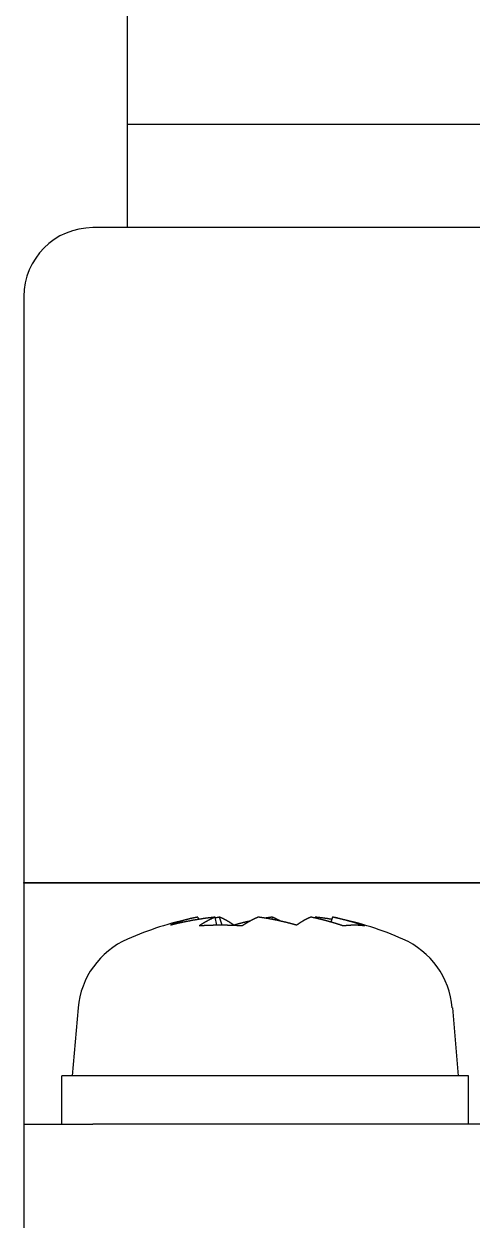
# Model space of a CAD drawing. Extents: x -37 to 246, y -173 to 93.
# Drawn here: x 109.28 to 115.78, y -59.49 to -42.14 of the extents above; entities that cross this region are included whole.
import ezdxf

# ---------------------------------------------------------------- set-up
doc = ezdxf.new("R2010")
doc.units = 0
doc.layers.get('0').update_dxf_attribs({"linetype": 'CONTINUOUS'})

msp = doc.modelspace()

# ---------------------------------------------------------------- linework, layer by layer
at = {"color": 7, "linetype": 'CONTINUOUS'}
for p, q in [((110.783, -30.595), (110.783, -43.595)), ((110.783, -43.595), (110.783, -45.095)), ((110.783, -43.595), (142.783, -43.595)), ((110.783, -45.095), (110.283, -45.095)), ((111.783, -45.095), (110.783, -45.095)), ((141.783, -45.095), (111.783, -45.095)), ((109.283, -46.095), (109.283, -54.595)), ((109.283, -54.595), (109.283, -123.595)), ((109.283, -54.595), (144.283, -54.595)), ((144.283, -54.595), (109.283, -54.595)), ((111.806, -55.093), (111.817, -55.125)), ((112.08, -55.211), (112.059, -55.093)), ((112.161, -55.21), (112.12, -55.093)), ((112.884, -55.093), (112.878, -55.124)), ((113.505, -55.106), (113.508, -55.093)), ((113.76, -55.093), (113.736, -55.165)), ((112.329, -55.214), (112.328, -55.21)), ((110.07, -56.407), (109.983, -57.395)), ((115.497, -56.407), (115.583, -57.395)), ((109.833, -58.095), (109.833, -57.395)), ((115.733, -57.395), (109.833, -57.395)), ((115.733, -58.095), (115.733, -57.395)), ((109.283, -58.095), (110.283, -58.095)), ((116.283, -58.095), (110.283, -58.095))]:
    msp.add_line(p, q, dxfattribs=at)
for points in [[(112.059, -55.093, 0), (112.054, -55.093, 0), (112.049, -55.094, 0), (112.044, -55.095, 0), (112.038, -55.095, 0), (112.033, -55.096, 0), (112.028, -55.096, 0), (112.023, -55.097, 0), (112.018, -55.097, 0), (112.012, -55.098, 0), (112.007, -55.099, 0), (112.002, -55.099, 0), (111.997, -55.1, 0), (111.992, -55.101, 0), (111.987, -55.101, 0), (111.981, -55.102, 0), (111.976, -55.103, 0), (111.971, -55.103, 0), (111.966, -55.104, 0), (111.961, -55.105, 0), (111.956, -55.105, 0), (111.95, -55.106, 0), (111.945, -55.107, 0), (111.94, -55.107, 0), (111.935, -55.108, 0), (111.93, -55.109, 0), (111.925, -55.109, 0), (111.919, -55.11, 0), (111.914, -55.111, 0), (111.909, -55.111, 0), (111.904, -55.112, 0), (111.899, -55.113, 0), (111.894, -55.114, 0), (111.889, -55.114, 0), (111.883, -55.115, 0), (111.878, -55.116, 0), (111.873, -55.117, 0), (111.868, -55.117, 0), (111.863, -55.118, 0), (111.858, -55.119, 0), (111.853, -55.12, 0), (111.847, -55.121, 0), (111.842, -55.121, 0), (111.837, -55.122, 0), (111.832, -55.123, 0), (111.827, -55.124, 0), (111.822, -55.125, 0), (111.817, -55.126, 0), (111.812, -55.126, 0), (111.806, -55.127, 0), (111.801, -55.128, 0), (111.796, -55.129, 0), (111.791, -55.13, 0), (111.786, -55.13, 0), (111.781, -55.131, 0), (111.776, -55.132, 0), (111.771, -55.133, 0), (111.765, -55.134, 0), (111.76, -55.135, 0), (111.755, -55.136, 0), (111.75, -55.137, 0), (111.745, -55.138, 0), (111.74, -55.138, 0), (111.735, -55.139, 0), (111.73, -55.14, 0), (111.725, -55.141, 0), (111.72, -55.142, 0), (111.714, -55.143, 0), (111.709, -55.144, 0), (111.704, -55.145, 0), (111.699, -55.146, 0), (111.694, -55.147, 0), (111.689, -55.148, 0), (111.684, -55.149, 0), (111.679, -55.15, 0), (111.674, -55.151, 0), (111.669, -55.152, 0), (111.664, -55.153, 0), (111.658, -55.154, 0), (111.653, -55.155, 0), (111.648, -55.156, 0), (111.643, -55.157, 0), (111.638, -55.158, 0), (111.633, -55.159, 0), (111.628, -55.16, 0), (111.623, -55.161, 0), (111.618, -55.162, 0), (111.613, -55.163, 0), (111.608, -55.164, 0), (111.603, -55.165, 0), (111.598, -55.166, 0), (111.593, -55.167, 0), (111.588, -55.168, 0), (111.582, -55.169, 0), (111.577, -55.17, 0), (111.572, -55.171, 0), (111.567, -55.172, 0), (111.562, -55.174, 0), (111.557, -55.175, 0), (111.552, -55.176, 0), (111.547, -55.177, 0), (111.542, -55.178, 0), (111.537, -55.179, 0), (111.532, -55.18, 0), (111.527, -55.181, 0), (111.522, -55.182, 0), (111.517, -55.184, 0), (111.512, -55.185, 0), (111.507, -55.186, 0), (111.502, -55.187, 0), (111.497, -55.188, 0), (111.492, -55.19, 0), (111.487, -55.191, 0), (111.482, -55.192, 0), (111.477, -55.193, 0), (111.472, -55.194, 0), (111.467, -55.196, 0), (111.462, -55.197, 0), (111.457, -55.198, 0), (111.452, -55.199, 0), (111.447, -55.2, 0), (111.442, -55.202, 0), (111.437, -55.203, 0), (111.432, -55.204, 0), (111.427, -55.205, 0), (111.422, -55.206, 0), (111.417, -55.208, 0), (111.412, -55.209, 0), (111.407, -55.21, 0)], [(111.806, -55.093, 0), (111.803, -55.093, 0), (111.8, -55.094, 0), (111.796, -55.095, 0), (111.793, -55.095, 0), (111.79, -55.096, 0), (111.787, -55.096, 0), (111.783, -55.097, 0), (111.78, -55.097, 0), (111.777, -55.098, 0), (111.774, -55.099, 0), (111.77, -55.099, 0), (111.767, -55.1, 0), (111.764, -55.101, 0), (111.761, -55.101, 0), (111.757, -55.102, 0), (111.754, -55.103, 0), (111.751, -55.103, 0), (111.748, -55.104, 0), (111.745, -55.105, 0), (111.741, -55.105, 0), (111.738, -55.106, 0), (111.735, -55.107, 0), (111.732, -55.107, 0), (111.728, -55.108, 0), (111.725, -55.109, 0), (111.722, -55.109, 0), (111.719, -55.11, 0), (111.716, -55.111, 0), (111.712, -55.111, 0), (111.709, -55.112, 0), (111.706, -55.113, 0), (111.703, -55.114, 0), (111.7, -55.114, 0), (111.696, -55.115, 0), (111.693, -55.116, 0), (111.69, -55.117, 0), (111.687, -55.117, 0), (111.684, -55.118, 0), (111.681, -55.119, 0), (111.677, -55.12, 0), (111.674, -55.121, 0), (111.671, -55.121, 0), (111.668, -55.122, 0), (111.665, -55.123, 0), (111.661, -55.124, 0), (111.658, -55.125, 0), (111.655, -55.126, 0), (111.652, -55.126, 0), (111.649, -55.127, 0), (111.646, -55.128, 0), (111.643, -55.129, 0), (111.639, -55.13, 0), (111.636, -55.13, 0), (111.633, -55.131, 0), (111.63, -55.132, 0), (111.627, -55.133, 0), (111.624, -55.134, 0), (111.621, -55.135, 0), (111.617, -55.136, 0), (111.614, -55.137, 0), (111.611, -55.138, 0), (111.608, -55.138, 0), (111.605, -55.139, 0), (111.602, -55.14, 0), (111.599, -55.141, 0), (111.595, -55.142, 0), (111.592, -55.143, 0), (111.589, -55.144, 0), (111.586, -55.145, 0), (111.583, -55.146, 0), (111.58, -55.147, 0), (111.577, -55.148, 0), (111.574, -55.149, 0), (111.571, -55.15, 0), (111.568, -55.151, 0), (111.564, -55.152, 0), (111.561, -55.153, 0), (111.558, -55.154, 0), (111.555, -55.155, 0), (111.552, -55.156, 0), (111.549, -55.157, 0), (111.546, -55.158, 0), (111.543, -55.159, 0), (111.54, -55.16, 0), (111.537, -55.161, 0), (111.534, -55.162, 0), (111.531, -55.163, 0), (111.527, -55.164, 0), (111.524, -55.165, 0), (111.521, -55.166, 0), (111.518, -55.167, 0), (111.515, -55.168, 0), (111.512, -55.169, 0), (111.509, -55.17, 0), (111.506, -55.171, 0), (111.503, -55.172, 0), (111.5, -55.174, 0), (111.497, -55.175, 0), (111.494, -55.176, 0), (111.491, -55.177, 0), (111.488, -55.178, 0), (111.485, -55.179, 0), (111.482, -55.18, 0), (111.479, -55.181, 0), (111.476, -55.182, 0), (111.473, -55.184, 0), (111.47, -55.185, 0), (111.467, -55.186, 0), (111.464, -55.187, 0), (111.461, -55.188, 0), (111.458, -55.19, 0), (111.455, -55.191, 0), (111.452, -55.192, 0), (111.449, -55.193, 0), (111.446, -55.194, 0), (111.443, -55.196, 0), (111.44, -55.197, 0), (111.437, -55.198, 0), (111.434, -55.199, 0), (111.431, -55.2, 0), (111.428, -55.202, 0), (111.425, -55.203, 0), (111.422, -55.204, 0), (111.419, -55.205, 0), (111.416, -55.206, 0), (111.413, -55.208, 0), (111.41, -55.209, 0), (111.407, -55.21, 0)], [(112.059, -55.093, 0), (112.057, -55.094, 0), (112.055, -55.094, 0), (112.054, -55.095, 0), (112.052, -55.096, 0), (112.05, -55.097, 0), (112.048, -55.098, 0), (112.046, -55.098, 0), (112.044, -55.099, 0), (112.042, -55.1, 0), (112.041, -55.101, 0), (112.039, -55.102, 0), (112.037, -55.102, 0), (112.035, -55.103, 0), (112.033, -55.104, 0), (112.031, -55.105, 0), (112.029, -55.106, 0), (112.027, -55.107, 0), (112.026, -55.107, 0), (112.024, -55.108, 0), (112.022, -55.109, 0), (112.02, -55.11, 0), (112.018, -55.111, 0), (112.016, -55.112, 0), (112.015, -55.112, 0), (112.013, -55.113, 0), (112.011, -55.114, 0), (112.009, -55.115, 0), (112.007, -55.116, 0), (112.005, -55.117, 0), (112.003, -55.118, 0), (112.002, -55.119, 0), (112, -55.12, 0), (111.998, -55.12, 0), (111.996, -55.121, 0), (111.994, -55.122, 0), (111.992, -55.123, 0), (111.99, -55.124, 0), (111.989, -55.125, 0), (111.987, -55.126, 0), (111.985, -55.127, 0), (111.983, -55.128, 0), (111.981, -55.129, 0), (111.979, -55.13, 0), (111.977, -55.13, 0), (111.976, -55.131, 0), (111.974, -55.132, 0), (111.972, -55.133, 0), (111.97, -55.134, 0), (111.968, -55.135, 0), (111.966, -55.136, 0), (111.965, -55.137, 0), (111.963, -55.138, 0), (111.961, -55.139, 0), (111.959, -55.14, 0), (111.957, -55.141, 0), (111.955, -55.142, 0), (111.953, -55.143, 0), (111.952, -55.144, 0), (111.95, -55.145, 0), (111.948, -55.146, 0), (111.946, -55.147, 0), (111.944, -55.148, 0), (111.942, -55.149, 0), (111.941, -55.15, 0), (111.939, -55.151, 0), (111.937, -55.152, 0), (111.935, -55.153, 0), (111.933, -55.154, 0), (111.931, -55.155, 0), (111.93, -55.156, 0), (111.928, -55.157, 0), (111.926, -55.158, 0), (111.924, -55.159, 0), (111.922, -55.16, 0), (111.92, -55.161, 0), (111.919, -55.162, 0), (111.917, -55.163, 0), (111.915, -55.164, 0), (111.913, -55.165, 0), (111.911, -55.166, 0), (111.909, -55.167, 0), (111.908, -55.168, 0), (111.906, -55.169, 0), (111.904, -55.17, 0), (111.902, -55.172, 0), (111.9, -55.173, 0), (111.898, -55.174, 0), (111.897, -55.175, 0), (111.895, -55.176, 0), (111.893, -55.177, 0), (111.891, -55.178, 0), (111.889, -55.179, 0), (111.887, -55.18, 0), (111.886, -55.181, 0), (111.884, -55.182, 0), (111.882, -55.184, 0), (111.88, -55.185, 0), (111.878, -55.186, 0), (111.876, -55.187, 0), (111.875, -55.188, 0), (111.873, -55.189, 0), (111.871, -55.19, 0), (111.869, -55.191, 0), (111.867, -55.193, 0), (111.865, -55.194, 0), (111.864, -55.195, 0), (111.862, -55.196, 0), (111.86, -55.197, 0), (111.858, -55.198, 0), (111.856, -55.199, 0), (111.855, -55.2, 0), (111.853, -55.202, 0), (111.851, -55.203, 0), (111.849, -55.204, 0), (111.847, -55.205, 0), (111.845, -55.206, 0), (111.844, -55.208, 0), (111.842, -55.209, 0), (111.84, -55.21, 0), (111.838, -55.211, 0), (111.836, -55.212, 0), (111.835, -55.214, 0), (111.833, -55.215, 0), (111.831, -55.216, 0), (111.829, -55.217, 0), (111.827, -55.218, 0), (111.825, -55.22, 0), (111.824, -55.221, 0)], [(112.12, -55.093, 0), (112.119, -55.093, 0), (112.119, -55.093, 0), (112.118, -55.093, 0), (112.118, -55.093, 0), (112.117, -55.093, 0), (112.117, -55.093, 0), (112.116, -55.093, 0), (112.116, -55.094, 0), (112.116, -55.094, 0), (112.115, -55.094, 0), (112.115, -55.094, 0), (112.114, -55.094, 0), (112.114, -55.094, 0), (112.113, -55.094, 0), (112.113, -55.094, 0), (112.112, -55.094, 0), (112.112, -55.094, 0), (112.111, -55.095, 0), (112.111, -55.095, 0), (112.111, -55.095, 0), (112.11, -55.095, 0), (112.11, -55.095, 0), (112.109, -55.095, 0), (112.109, -55.095, 0), (112.108, -55.095, 0), (112.108, -55.095, 0), (112.107, -55.096, 0), (112.107, -55.096, 0), (112.106, -55.096, 0), (112.106, -55.096, 0), (112.106, -55.096, 0), (112.105, -55.096, 0), (112.105, -55.096, 0), (112.104, -55.096, 0), (112.104, -55.096, 0), (112.103, -55.096, 0), (112.103, -55.096, 0), (112.102, -55.096, 0), (112.102, -55.097, 0), (112.101, -55.097, 0), (112.101, -55.097, 0), (112.101, -55.097, 0), (112.1, -55.097, 0), (112.1, -55.097, 0), (112.099, -55.097, 0), (112.099, -55.097, 0), (112.098, -55.097, 0), (112.098, -55.097, 0), (112.097, -55.098, 0), (112.097, -55.098, 0), (112.096, -55.098, 0), (112.096, -55.098, 0), (112.095, -55.098, 0), (112.095, -55.098, 0), (112.095, -55.098, 0), (112.094, -55.098, 0), (112.094, -55.098, 0), (112.093, -55.099, 0), (112.093, -55.099, 0), (112.092, -55.099, 0), (112.092, -55.099, 0), (112.091, -55.099, 0), (112.091, -55.099, 0), (112.09, -55.099, 0), (112.09, -55.099, 0), (112.09, -55.099, 0), (112.089, -55.099, 0), (112.089, -55.099, 0), (112.088, -55.1, 0), (112.088, -55.1, 0), (112.087, -55.1, 0), (112.087, -55.1, 0), (112.086, -55.1, 0), (112.086, -55.1, 0), (112.085, -55.1, 0), (112.085, -55.1, 0), (112.085, -55.1, 0), (112.084, -55.1, 0), (112.084, -55.101, 0), (112.083, -55.101, 0), (112.083, -55.101, 0), (112.082, -55.101, 0), (112.082, -55.101, 0), (112.081, -55.101, 0), (112.081, -55.101, 0), (112.08, -55.101, 0), (112.08, -55.101, 0), (112.08, -55.102, 0), (112.079, -55.102, 0), (112.079, -55.102, 0), (112.078, -55.102, 0), (112.078, -55.102, 0), (112.077, -55.102, 0), (112.077, -55.102, 0), (112.076, -55.102, 0), (112.076, -55.102, 0), (112.075, -55.102, 0), (112.075, -55.102, 0), (112.075, -55.103, 0), (112.074, -55.103, 0), (112.074, -55.103, 0), (112.073, -55.103, 0), (112.073, -55.103, 0), (112.072, -55.103, 0), (112.072, -55.103, 0), (112.071, -55.103, 0), (112.071, -55.103, 0), (112.07, -55.103, 0), (112.07, -55.104, 0), (112.07, -55.104, 0), (112.069, -55.104, 0), (112.069, -55.104, 0), (112.068, -55.104, 0), (112.068, -55.104, 0), (112.067, -55.104, 0), (112.067, -55.104, 0), (112.066, -55.104, 0), (112.066, -55.105, 0), (112.065, -55.105, 0), (112.065, -55.105, 0), (112.065, -55.105, 0), (112.064, -55.105, 0), (112.064, -55.105, 0), (112.063, -55.105, 0), (112.063, -55.105, 0), (112.062, -55.105, 0), (112.062, -55.105, 0), (112.061, -55.106, 0)], [(112.328, -55.21, 0), (112.326, -55.209, 0), (112.324, -55.208, 0), (112.323, -55.206, 0), (112.321, -55.205, 0), (112.319, -55.204, 0), (112.317, -55.203, 0), (112.316, -55.202, 0), (112.314, -55.2, 0), (112.312, -55.199, 0), (112.31, -55.198, 0), (112.309, -55.197, 0), (112.307, -55.196, 0), (112.305, -55.194, 0), (112.304, -55.193, 0), (112.302, -55.192, 0), (112.3, -55.191, 0), (112.298, -55.19, 0), (112.297, -55.188, 0), (112.295, -55.187, 0), (112.293, -55.186, 0), (112.292, -55.185, 0), (112.29, -55.184, 0), (112.288, -55.182, 0), (112.287, -55.181, 0), (112.285, -55.18, 0), (112.283, -55.179, 0), (112.281, -55.178, 0), (112.28, -55.177, 0), (112.278, -55.176, 0), (112.276, -55.175, 0), (112.275, -55.174, 0), (112.273, -55.172, 0), (112.271, -55.171, 0), (112.27, -55.17, 0), (112.268, -55.169, 0), (112.266, -55.168, 0), (112.265, -55.167, 0), (112.263, -55.166, 0), (112.261, -55.165, 0), (112.26, -55.164, 0), (112.258, -55.163, 0), (112.256, -55.162, 0), (112.255, -55.161, 0), (112.253, -55.16, 0), (112.251, -55.159, 0), (112.25, -55.158, 0), (112.248, -55.157, 0), (112.246, -55.156, 0), (112.245, -55.155, 0), (112.243, -55.154, 0), (112.241, -55.153, 0), (112.24, -55.152, 0), (112.238, -55.151, 0), (112.236, -55.15, 0), (112.235, -55.149, 0), (112.233, -55.148, 0), (112.231, -55.147, 0), (112.23, -55.146, 0), (112.228, -55.145, 0), (112.227, -55.144, 0), (112.225, -55.143, 0), (112.223, -55.142, 0), (112.222, -55.141, 0), (112.22, -55.14, 0), (112.218, -55.139, 0), (112.217, -55.138, 0), (112.215, -55.138, 0), (112.214, -55.137, 0), (112.212, -55.136, 0), (112.21, -55.135, 0), (112.209, -55.134, 0), (112.207, -55.133, 0), (112.205, -55.132, 0), (112.204, -55.131, 0), (112.202, -55.13, 0), (112.201, -55.13, 0), (112.199, -55.129, 0), (112.197, -55.128, 0), (112.196, -55.127, 0), (112.194, -55.126, 0), (112.193, -55.126, 0), (112.191, -55.125, 0), (112.189, -55.124, 0), (112.188, -55.123, 0), (112.186, -55.122, 0), (112.185, -55.121, 0), (112.183, -55.121, 0), (112.182, -55.12, 0), (112.18, -55.119, 0), (112.178, -55.118, 0), (112.177, -55.117, 0), (112.175, -55.117, 0), (112.174, -55.116, 0), (112.172, -55.115, 0), (112.17, -55.114, 0), (112.169, -55.114, 0), (112.167, -55.113, 0), (112.166, -55.112, 0), (112.164, -55.111, 0), (112.163, -55.111, 0), (112.161, -55.11, 0), (112.16, -55.109, 0), (112.158, -55.109, 0), (112.156, -55.108, 0), (112.155, -55.107, 0), (112.153, -55.107, 0), (112.152, -55.106, 0), (112.15, -55.105, 0), (112.149, -55.105, 0), (112.147, -55.104, 0), (112.146, -55.103, 0), (112.144, -55.103, 0), (112.143, -55.102, 0), (112.141, -55.101, 0), (112.139, -55.101, 0), (112.138, -55.1, 0), (112.136, -55.099, 0), (112.135, -55.099, 0), (112.133, -55.098, 0), (112.132, -55.097, 0), (112.13, -55.097, 0), (112.129, -55.096, 0), (112.127, -55.096, 0), (112.126, -55.095, 0), (112.124, -55.095, 0), (112.123, -55.094, 0), (112.121, -55.093, 0), (112.12, -55.093, 0)], [(112.565, -55.149, 0), (112.563, -55.15, 0), (112.561, -55.15, 0), (112.559, -55.151, 0), (112.558, -55.151, 0), (112.556, -55.151, 0), (112.554, -55.152, 0), (112.552, -55.152, 0), (112.55, -55.153, 0), (112.548, -55.153, 0), (112.546, -55.154, 0), (112.545, -55.154, 0), (112.543, -55.154, 0), (112.541, -55.155, 0), (112.539, -55.155, 0), (112.537, -55.156, 0), (112.535, -55.156, 0), (112.533, -55.157, 0), (112.532, -55.157, 0), (112.53, -55.157, 0), (112.528, -55.158, 0), (112.526, -55.158, 0), (112.524, -55.159, 0), (112.522, -55.159, 0), (112.521, -55.16, 0), (112.519, -55.16, 0), (112.517, -55.16, 0), (112.515, -55.161, 0), (112.513, -55.161, 0), (112.511, -55.162, 0), (112.509, -55.162, 0), (112.508, -55.163, 0), (112.506, -55.163, 0), (112.504, -55.163, 0), (112.502, -55.164, 0), (112.5, -55.164, 0), (112.498, -55.165, 0), (112.496, -55.165, 0), (112.495, -55.166, 0), (112.493, -55.166, 0), (112.491, -55.167, 0), (112.489, -55.167, 0), (112.487, -55.168, 0), (112.485, -55.168, 0), (112.483, -55.169, 0), (112.482, -55.169, 0), (112.48, -55.169, 0), (112.478, -55.17, 0), (112.476, -55.17, 0), (112.474, -55.171, 0), (112.472, -55.171, 0), (112.471, -55.172, 0), (112.469, -55.172, 0), (112.467, -55.173, 0), (112.465, -55.173, 0), (112.463, -55.174, 0), (112.461, -55.174, 0), (112.459, -55.175, 0), (112.458, -55.175, 0), (112.456, -55.175, 0), (112.454, -55.176, 0), (112.452, -55.176, 0), (112.45, -55.177, 0), (112.448, -55.177, 0), (112.446, -55.178, 0), (112.445, -55.178, 0), (112.443, -55.179, 0), (112.441, -55.179, 0), (112.439, -55.18, 0), (112.437, -55.18, 0), (112.435, -55.181, 0), (112.433, -55.181, 0), (112.432, -55.182, 0), (112.43, -55.182, 0), (112.428, -55.183, 0), (112.426, -55.183, 0), (112.424, -55.184, 0), (112.422, -55.184, 0), (112.42, -55.185, 0), (112.419, -55.185, 0), (112.417, -55.185, 0), (112.415, -55.186, 0), (112.413, -55.187, 0), (112.411, -55.187, 0), (112.409, -55.188, 0), (112.408, -55.188, 0), (112.406, -55.188, 0), (112.404, -55.189, 0), (112.402, -55.19, 0), (112.4, -55.19, 0), (112.398, -55.191, 0), (112.396, -55.191, 0), (112.395, -55.191, 0), (112.393, -55.192, 0), (112.391, -55.193, 0), (112.389, -55.193, 0), (112.387, -55.194, 0), (112.385, -55.194, 0), (112.383, -55.195, 0), (112.382, -55.195, 0), (112.38, -55.196, 0), (112.378, -55.196, 0), (112.376, -55.197, 0), (112.374, -55.197, 0), (112.372, -55.198, 0), (112.37, -55.198, 0), (112.369, -55.199, 0), (112.367, -55.199, 0), (112.365, -55.2, 0), (112.363, -55.2, 0), (112.361, -55.201, 0), (112.359, -55.201, 0), (112.357, -55.202, 0), (112.356, -55.202, 0), (112.354, -55.203, 0), (112.352, -55.203, 0), (112.35, -55.204, 0), (112.348, -55.204, 0), (112.346, -55.205, 0), (112.344, -55.206, 0), (112.343, -55.206, 0), (112.341, -55.206, 0), (112.339, -55.207, 0), (112.337, -55.208, 0), (112.335, -55.208, 0), (112.333, -55.209, 0), (112.331, -55.209, 0), (112.33, -55.21, 0), (112.328, -55.21, 0)], [(112.683, -55.093, 0), (112.681, -55.094, 0), (112.679, -55.094, 0), (112.677, -55.095, 0), (112.675, -55.096, 0), (112.673, -55.097, 0), (112.672, -55.098, 0), (112.67, -55.098, 0), (112.668, -55.099, 0), (112.666, -55.1, 0), (112.664, -55.101, 0), (112.662, -55.102, 0), (112.66, -55.102, 0), (112.659, -55.103, 0), (112.657, -55.104, 0), (112.655, -55.105, 0), (112.653, -55.106, 0), (112.651, -55.107, 0), (112.649, -55.107, 0), (112.647, -55.108, 0), (112.646, -55.109, 0), (112.644, -55.11, 0), (112.642, -55.111, 0), (112.64, -55.112, 0), (112.638, -55.112, 0), (112.636, -55.113, 0), (112.634, -55.114, 0), (112.633, -55.115, 0), (112.631, -55.116, 0), (112.629, -55.117, 0), (112.627, -55.118, 0), (112.625, -55.119, 0), (112.623, -55.12, 0), (112.621, -55.12, 0), (112.62, -55.121, 0), (112.618, -55.122, 0), (112.616, -55.123, 0), (112.614, -55.124, 0), (112.612, -55.125, 0), (112.61, -55.126, 0), (112.609, -55.127, 0), (112.607, -55.128, 0), (112.605, -55.129, 0), (112.603, -55.13, 0), (112.601, -55.13, 0), (112.599, -55.131, 0), (112.597, -55.132, 0), (112.596, -55.133, 0), (112.594, -55.134, 0), (112.592, -55.135, 0), (112.59, -55.136, 0), (112.588, -55.137, 0), (112.586, -55.138, 0), (112.585, -55.139, 0), (112.583, -55.14, 0), (112.581, -55.141, 0), (112.579, -55.142, 0), (112.577, -55.143, 0), (112.575, -55.144, 0), (112.573, -55.145, 0), (112.572, -55.146, 0), (112.57, -55.147, 0), (112.568, -55.148, 0), (112.566, -55.149, 0), (112.564, -55.15, 0), (112.562, -55.151, 0), (112.561, -55.152, 0), (112.559, -55.153, 0), (112.557, -55.154, 0), (112.555, -55.155, 0), (112.553, -55.156, 0), (112.551, -55.157, 0), (112.55, -55.158, 0), (112.548, -55.159, 0), (112.546, -55.16, 0), (112.544, -55.161, 0), (112.542, -55.162, 0), (112.54, -55.163, 0), (112.539, -55.164, 0), (112.537, -55.165, 0), (112.535, -55.166, 0), (112.533, -55.167, 0), (112.531, -55.168, 0), (112.529, -55.169, 0), (112.527, -55.17, 0), (112.526, -55.172, 0), (112.524, -55.173, 0), (112.522, -55.174, 0), (112.52, -55.175, 0), (112.518, -55.176, 0), (112.517, -55.177, 0), (112.515, -55.178, 0), (112.513, -55.179, 0), (112.511, -55.18, 0), (112.509, -55.181, 0), (112.507, -55.182, 0), (112.506, -55.184, 0), (112.504, -55.185, 0), (112.502, -55.186, 0), (112.5, -55.187, 0), (112.498, -55.188, 0), (112.496, -55.189, 0), (112.495, -55.19, 0), (112.493, -55.191, 0), (112.491, -55.193, 0), (112.489, -55.194, 0), (112.487, -55.195, 0), (112.485, -55.196, 0), (112.484, -55.197, 0), (112.482, -55.198, 0), (112.48, -55.199, 0), (112.478, -55.2, 0), (112.476, -55.202, 0), (112.475, -55.203, 0), (112.473, -55.204, 0), (112.471, -55.205, 0), (112.469, -55.206, 0), (112.467, -55.208, 0), (112.465, -55.209, 0), (112.464, -55.21, 0), (112.462, -55.211, 0), (112.46, -55.212, 0), (112.458, -55.214, 0), (112.456, -55.215, 0), (112.455, -55.216, 0), (112.453, -55.217, 0), (112.451, -55.218, 0), (112.449, -55.22, 0), (112.447, -55.221, 0)], [(113.239, -55.21, 0), (113.235, -55.209, 0), (113.23, -55.208, 0), (113.226, -55.206, 0), (113.221, -55.205, 0), (113.217, -55.204, 0), (113.213, -55.203, 0), (113.208, -55.202, 0), (113.204, -55.2, 0), (113.2, -55.199, 0), (113.195, -55.198, 0), (113.191, -55.197, 0), (113.186, -55.196, 0), (113.182, -55.194, 0), (113.178, -55.193, 0), (113.173, -55.192, 0), (113.169, -55.191, 0), (113.165, -55.19, 0), (113.16, -55.188, 0), (113.156, -55.187, 0), (113.152, -55.186, 0), (113.147, -55.185, 0), (113.143, -55.184, 0), (113.138, -55.182, 0), (113.134, -55.181, 0), (113.13, -55.18, 0), (113.125, -55.179, 0), (113.121, -55.178, 0), (113.117, -55.177, 0), (113.112, -55.176, 0), (113.108, -55.175, 0), (113.104, -55.174, 0), (113.099, -55.172, 0), (113.095, -55.171, 0), (113.09, -55.17, 0), (113.086, -55.169, 0), (113.082, -55.168, 0), (113.077, -55.167, 0), (113.073, -55.166, 0), (113.069, -55.165, 0), (113.064, -55.164, 0), (113.06, -55.163, 0), (113.056, -55.162, 0), (113.051, -55.161, 0), (113.047, -55.16, 0), (113.043, -55.159, 0), (113.038, -55.158, 0), (113.034, -55.157, 0), (113.029, -55.156, 0), (113.025, -55.155, 0), (113.021, -55.154, 0), (113.016, -55.153, 0), (113.012, -55.152, 0), (113.008, -55.151, 0), (113.003, -55.15, 0), (112.999, -55.149, 0), (112.995, -55.148, 0), (112.99, -55.147, 0), (112.986, -55.146, 0), (112.982, -55.145, 0), (112.977, -55.144, 0), (112.973, -55.143, 0), (112.969, -55.142, 0), (112.964, -55.141, 0), (112.96, -55.14, 0), (112.955, -55.139, 0), (112.951, -55.138, 0), (112.947, -55.138, 0), (112.942, -55.137, 0), (112.938, -55.136, 0), (112.934, -55.135, 0), (112.929, -55.134, 0), (112.925, -55.133, 0), (112.921, -55.132, 0), (112.916, -55.131, 0), (112.912, -55.13, 0), (112.908, -55.13, 0), (112.903, -55.129, 0), (112.899, -55.128, 0), (112.895, -55.127, 0), (112.89, -55.126, 0), (112.886, -55.126, 0), (112.882, -55.125, 0), (112.877, -55.124, 0), (112.873, -55.123, 0), (112.869, -55.122, 0), (112.864, -55.121, 0), (112.86, -55.121, 0), (112.856, -55.12, 0), (112.851, -55.119, 0), (112.847, -55.118, 0), (112.843, -55.117, 0), (112.838, -55.117, 0), (112.834, -55.116, 0), (112.83, -55.115, 0), (112.825, -55.114, 0), (112.821, -55.114, 0), (112.817, -55.113, 0), (112.812, -55.112, 0), (112.808, -55.111, 0), (112.804, -55.111, 0), (112.799, -55.11, 0), (112.795, -55.109, 0), (112.791, -55.109, 0), (112.786, -55.108, 0), (112.782, -55.107, 0), (112.778, -55.107, 0), (112.773, -55.106, 0), (112.769, -55.105, 0), (112.765, -55.105, 0), (112.76, -55.104, 0), (112.756, -55.103, 0), (112.752, -55.103, 0), (112.747, -55.102, 0), (112.743, -55.101, 0), (112.739, -55.101, 0), (112.734, -55.1, 0), (112.73, -55.099, 0), (112.726, -55.099, 0), (112.722, -55.098, 0), (112.717, -55.097, 0), (112.713, -55.097, 0), (112.709, -55.096, 0), (112.704, -55.096, 0), (112.7, -55.095, 0), (112.696, -55.095, 0), (112.691, -55.094, 0), (112.687, -55.093, 0), (112.683, -55.093, 0)], [(112.884, -55.093, 0), (112.883, -55.093, 0), (112.882, -55.093, 0), (112.882, -55.093, 0), (112.881, -55.093, 0), (112.88, -55.093, 0), (112.879, -55.093, 0), (112.878, -55.094, 0), (112.878, -55.094, 0), (112.877, -55.094, 0), (112.876, -55.094, 0), (112.875, -55.094, 0), (112.874, -55.094, 0), (112.874, -55.094, 0), (112.873, -55.094, 0), (112.872, -55.094, 0), (112.871, -55.094, 0), (112.871, -55.095, 0), (112.87, -55.095, 0), (112.869, -55.095, 0), (112.868, -55.095, 0), (112.867, -55.095, 0), (112.867, -55.095, 0), (112.866, -55.095, 0), (112.865, -55.095, 0), (112.864, -55.096, 0), (112.864, -55.096, 0), (112.863, -55.096, 0), (112.862, -55.096, 0), (112.861, -55.096, 0), (112.86, -55.096, 0), (112.86, -55.096, 0), (112.859, -55.096, 0), (112.858, -55.096, 0), (112.857, -55.096, 0), (112.856, -55.097, 0), (112.856, -55.097, 0), (112.855, -55.097, 0), (112.854, -55.097, 0), (112.853, -55.097, 0), (112.853, -55.097, 0), (112.852, -55.097, 0), (112.851, -55.097, 0), (112.85, -55.097, 0), (112.849, -55.098, 0), (112.849, -55.098, 0), (112.848, -55.098, 0), (112.847, -55.098, 0), (112.846, -55.098, 0), (112.845, -55.098, 0), (112.845, -55.098, 0), (112.844, -55.098, 0), (112.843, -55.098, 0), (112.842, -55.099, 0), (112.842, -55.099, 0), (112.841, -55.099, 0), (112.84, -55.099, 0), (112.839, -55.099, 0), (112.838, -55.099, 0), (112.838, -55.099, 0), (112.837, -55.099, 0), (112.836, -55.099, 0), (112.835, -55.1, 0), (112.834, -55.1, 0), (112.834, -55.1, 0), (112.833, -55.1, 0), (112.832, -55.1, 0), (112.831, -55.1, 0), (112.831, -55.1, 0), (112.83, -55.1, 0), (112.829, -55.1, 0), (112.828, -55.101, 0), (112.827, -55.101, 0), (112.827, -55.101, 0), (112.826, -55.101, 0), (112.825, -55.101, 0), (112.824, -55.101, 0), (112.823, -55.101, 0), (112.823, -55.101, 0), (112.822, -55.102, 0), (112.821, -55.102, 0), (112.82, -55.102, 0), (112.82, -55.102, 0), (112.819, -55.102, 0), (112.818, -55.102, 0), (112.817, -55.102, 0), (112.816, -55.102, 0), (112.816, -55.102, 0), (112.815, -55.103, 0), (112.814, -55.103, 0), (112.813, -55.103, 0), (112.812, -55.103, 0), (112.812, -55.103, 0), (112.811, -55.103, 0), (112.81, -55.103, 0), (112.809, -55.103, 0), (112.809, -55.103, 0), (112.808, -55.104, 0), (112.807, -55.104, 0), (112.806, -55.104, 0), (112.805, -55.104, 0), (112.805, -55.104, 0), (112.804, -55.104, 0), (112.803, -55.104, 0), (112.802, -55.105, 0), (112.801, -55.105, 0), (112.801, -55.105, 0), (112.8, -55.105, 0), (112.799, -55.105, 0), (112.798, -55.105, 0), (112.797, -55.105, 0), (112.797, -55.105, 0), (112.796, -55.105, 0), (112.795, -55.106, 0), (112.794, -55.106, 0), (112.794, -55.106, 0), (112.793, -55.106, 0), (112.792, -55.106, 0), (112.791, -55.106, 0), (112.79, -55.106, 0), (112.79, -55.106, 0), (112.789, -55.107, 0), (112.788, -55.107, 0), (112.787, -55.107, 0), (112.786, -55.107, 0), (112.786, -55.107, 0), (112.785, -55.107, 0), (112.784, -55.107, 0), (112.783, -55.108, 0)], [(113.002, -55.149, 0), (113.001, -55.149, 0), (113, -55.148, 0), (112.999, -55.148, 0), (112.998, -55.147, 0), (112.997, -55.147, 0), (112.996, -55.146, 0), (112.995, -55.146, 0), (112.994, -55.145, 0), (112.993, -55.145, 0), (112.993, -55.144, 0), (112.992, -55.144, 0), (112.991, -55.144, 0), (112.99, -55.143, 0), (112.989, -55.142, 0), (112.988, -55.142, 0), (112.987, -55.142, 0), (112.986, -55.141, 0), (112.985, -55.141, 0), (112.984, -55.14, 0), (112.983, -55.14, 0), (112.982, -55.139, 0), (112.982, -55.139, 0), (112.981, -55.138, 0), (112.98, -55.138, 0), (112.979, -55.137, 0), (112.978, -55.137, 0), (112.977, -55.136, 0), (112.976, -55.136, 0), (112.975, -55.135, 0), (112.974, -55.135, 0), (112.973, -55.134, 0), (112.972, -55.134, 0), (112.971, -55.133, 0), (112.971, -55.133, 0), (112.97, -55.133, 0), (112.969, -55.132, 0), (112.968, -55.132, 0), (112.967, -55.131, 0), (112.966, -55.131, 0), (112.965, -55.13, 0), (112.964, -55.13, 0), (112.963, -55.129, 0), (112.962, -55.129, 0), (112.961, -55.128, 0), (112.96, -55.128, 0), (112.96, -55.127, 0), (112.959, -55.127, 0), (112.958, -55.127, 0), (112.957, -55.126, 0), (112.956, -55.126, 0), (112.955, -55.125, 0), (112.954, -55.125, 0), (112.953, -55.124, 0), (112.952, -55.124, 0), (112.951, -55.123, 0), (112.95, -55.123, 0), (112.949, -55.123, 0), (112.949, -55.122, 0), (112.948, -55.122, 0), (112.947, -55.121, 0), (112.946, -55.121, 0), (112.945, -55.12, 0), (112.944, -55.12, 0), (112.943, -55.119, 0), (112.942, -55.119, 0), (112.941, -55.118, 0), (112.94, -55.118, 0), (112.939, -55.118, 0), (112.938, -55.117, 0), (112.937, -55.117, 0), (112.937, -55.116, 0), (112.936, -55.116, 0), (112.935, -55.115, 0), (112.934, -55.115, 0), (112.933, -55.114, 0), (112.932, -55.114, 0), (112.931, -55.114, 0), (112.93, -55.113, 0), (112.929, -55.113, 0), (112.928, -55.112, 0), (112.927, -55.112, 0), (112.926, -55.111, 0), (112.925, -55.111, 0), (112.925, -55.111, 0), (112.924, -55.11, 0), (112.923, -55.11, 0), (112.922, -55.109, 0), (112.921, -55.109, 0), (112.92, -55.109, 0), (112.919, -55.108, 0), (112.918, -55.108, 0), (112.917, -55.107, 0), (112.916, -55.107, 0), (112.915, -55.106, 0), (112.914, -55.106, 0), (112.913, -55.106, 0), (112.913, -55.105, 0), (112.912, -55.105, 0), (112.911, -55.104, 0), (112.91, -55.104, 0), (112.909, -55.104, 0), (112.908, -55.103, 0), (112.907, -55.103, 0), (112.906, -55.102, 0), (112.905, -55.102, 0), (112.904, -55.102, 0), (112.903, -55.101, 0), (112.902, -55.101, 0), (112.901, -55.1, 0), (112.901, -55.1, 0), (112.9, -55.1, 0), (112.899, -55.099, 0), (112.898, -55.099, 0), (112.897, -55.098, 0), (112.896, -55.098, 0), (112.895, -55.098, 0), (112.894, -55.097, 0), (112.893, -55.097, 0), (112.892, -55.096, 0), (112.891, -55.096, 0), (112.89, -55.096, 0), (112.889, -55.095, 0), (112.889, -55.095, 0), (112.888, -55.094, 0), (112.887, -55.094, 0), (112.886, -55.094, 0), (112.885, -55.093, 0), (112.884, -55.093, 0)], [(113.447, -55.093, 0), (113.445, -55.093, 0), (113.444, -55.094, 0), (113.442, -55.095, 0), (113.441, -55.095, 0), (113.439, -55.096, 0), (113.438, -55.096, 0), (113.436, -55.097, 0), (113.435, -55.097, 0), (113.433, -55.098, 0), (113.432, -55.099, 0), (113.43, -55.099, 0), (113.429, -55.1, 0), (113.427, -55.101, 0), (113.426, -55.101, 0), (113.424, -55.102, 0), (113.423, -55.103, 0), (113.421, -55.103, 0), (113.42, -55.104, 0), (113.418, -55.105, 0), (113.416, -55.105, 0), (113.415, -55.106, 0), (113.413, -55.107, 0), (113.412, -55.107, 0), (113.41, -55.108, 0), (113.409, -55.109, 0), (113.407, -55.109, 0), (113.406, -55.11, 0), (113.404, -55.111, 0), (113.402, -55.111, 0), (113.401, -55.112, 0), (113.399, -55.113, 0), (113.398, -55.114, 0), (113.396, -55.114, 0), (113.395, -55.115, 0), (113.393, -55.116, 0), (113.391, -55.117, 0), (113.39, -55.117, 0), (113.388, -55.118, 0), (113.387, -55.119, 0), (113.385, -55.12, 0), (113.384, -55.121, 0), (113.382, -55.121, 0), (113.38, -55.122, 0), (113.379, -55.123, 0), (113.377, -55.124, 0), (113.376, -55.125, 0), (113.374, -55.126, 0), (113.372, -55.126, 0), (113.371, -55.127, 0), (113.369, -55.128, 0), (113.368, -55.129, 0), (113.366, -55.13, 0), (113.364, -55.13, 0), (113.363, -55.131, 0), (113.361, -55.132, 0), (113.36, -55.133, 0), (113.358, -55.134, 0), (113.356, -55.135, 0), (113.355, -55.136, 0), (113.353, -55.137, 0), (113.351, -55.138, 0), (113.35, -55.138, 0), (113.348, -55.139, 0), (113.347, -55.14, 0), (113.345, -55.141, 0), (113.343, -55.142, 0), (113.342, -55.143, 0), (113.34, -55.144, 0), (113.338, -55.145, 0), (113.337, -55.146, 0), (113.335, -55.147, 0), (113.334, -55.148, 0), (113.332, -55.149, 0), (113.33, -55.15, 0), (113.329, -55.151, 0), (113.327, -55.152, 0), (113.325, -55.153, 0), (113.324, -55.154, 0), (113.322, -55.155, 0), (113.32, -55.156, 0), (113.319, -55.157, 0), (113.317, -55.158, 0), (113.315, -55.159, 0), (113.314, -55.16, 0), (113.312, -55.161, 0), (113.31, -55.162, 0), (113.309, -55.163, 0), (113.307, -55.164, 0), (113.305, -55.165, 0), (113.304, -55.166, 0), (113.302, -55.167, 0), (113.3, -55.168, 0), (113.299, -55.169, 0), (113.297, -55.17, 0), (113.295, -55.171, 0), (113.294, -55.172, 0), (113.292, -55.174, 0), (113.29, -55.175, 0), (113.289, -55.176, 0), (113.287, -55.177, 0), (113.285, -55.178, 0), (113.284, -55.179, 0), (113.282, -55.18, 0), (113.28, -55.181, 0), (113.278, -55.182, 0), (113.277, -55.184, 0), (113.275, -55.185, 0), (113.273, -55.186, 0), (113.272, -55.187, 0), (113.27, -55.188, 0), (113.268, -55.19, 0), (113.266, -55.191, 0), (113.265, -55.192, 0), (113.263, -55.193, 0), (113.261, -55.194, 0), (113.26, -55.196, 0), (113.258, -55.197, 0), (113.256, -55.198, 0), (113.254, -55.199, 0), (113.253, -55.2, 0), (113.251, -55.202, 0), (113.249, -55.203, 0), (113.248, -55.204, 0), (113.246, -55.205, 0), (113.244, -55.206, 0), (113.242, -55.208, 0), (113.241, -55.209, 0), (113.239, -55.21, 0)], [(113.915, -55.221, 0), (113.912, -55.22, 0), (113.908, -55.218, 0), (113.905, -55.217, 0), (113.901, -55.216, 0), (113.897, -55.215, 0), (113.894, -55.214, 0), (113.89, -55.212, 0), (113.887, -55.211, 0), (113.883, -55.21, 0), (113.879, -55.209, 0), (113.876, -55.208, 0), (113.872, -55.206, 0), (113.868, -55.205, 0), (113.865, -55.204, 0), (113.861, -55.203, 0), (113.858, -55.202, 0), (113.854, -55.2, 0), (113.85, -55.199, 0), (113.847, -55.198, 0), (113.843, -55.197, 0), (113.839, -55.196, 0), (113.836, -55.195, 0), (113.832, -55.194, 0), (113.829, -55.193, 0), (113.825, -55.191, 0), (113.821, -55.19, 0), (113.818, -55.189, 0), (113.814, -55.188, 0), (113.81, -55.187, 0), (113.807, -55.186, 0), (113.803, -55.185, 0), (113.8, -55.184, 0), (113.796, -55.182, 0), (113.792, -55.181, 0), (113.789, -55.18, 0), (113.785, -55.179, 0), (113.781, -55.178, 0), (113.778, -55.177, 0), (113.774, -55.176, 0), (113.77, -55.175, 0), (113.767, -55.174, 0), (113.763, -55.173, 0), (113.759, -55.172, 0), (113.756, -55.17, 0), (113.752, -55.169, 0), (113.749, -55.168, 0), (113.745, -55.167, 0), (113.741, -55.166, 0), (113.738, -55.165, 0), (113.734, -55.164, 0), (113.73, -55.163, 0), (113.727, -55.162, 0), (113.723, -55.161, 0), (113.719, -55.16, 0), (113.716, -55.159, 0), (113.712, -55.158, 0), (113.708, -55.157, 0), (113.705, -55.156, 0), (113.701, -55.155, 0), (113.697, -55.154, 0), (113.694, -55.153, 0), (113.69, -55.152, 0), (113.686, -55.151, 0), (113.683, -55.15, 0), (113.679, -55.149, 0), (113.675, -55.148, 0), (113.672, -55.147, 0), (113.668, -55.146, 0), (113.664, -55.145, 0), (113.661, -55.144, 0), (113.657, -55.143, 0), (113.653, -55.142, 0), (113.65, -55.141, 0), (113.646, -55.14, 0), (113.642, -55.139, 0), (113.639, -55.138, 0), (113.635, -55.137, 0), (113.631, -55.136, 0), (113.628, -55.135, 0), (113.624, -55.134, 0), (113.62, -55.133, 0), (113.617, -55.132, 0), (113.613, -55.131, 0), (113.609, -55.13, 0), (113.606, -55.13, 0), (113.602, -55.129, 0), (113.598, -55.128, 0), (113.595, -55.127, 0), (113.591, -55.126, 0), (113.587, -55.125, 0), (113.584, -55.124, 0), (113.58, -55.123, 0), (113.576, -55.122, 0), (113.573, -55.121, 0), (113.569, -55.12, 0), (113.565, -55.12, 0), (113.562, -55.119, 0), (113.558, -55.118, 0), (113.554, -55.117, 0), (113.55, -55.116, 0), (113.547, -55.115, 0), (113.543, -55.114, 0), (113.539, -55.113, 0), (113.536, -55.112, 0), (113.532, -55.112, 0), (113.528, -55.111, 0), (113.525, -55.11, 0), (113.521, -55.109, 0), (113.517, -55.108, 0), (113.514, -55.107, 0), (113.51, -55.107, 0), (113.506, -55.106, 0), (113.502, -55.105, 0), (113.499, -55.104, 0), (113.495, -55.103, 0), (113.491, -55.102, 0), (113.488, -55.102, 0), (113.484, -55.101, 0), (113.48, -55.1, 0), (113.477, -55.099, 0), (113.473, -55.098, 0), (113.469, -55.098, 0), (113.465, -55.097, 0), (113.462, -55.096, 0), (113.458, -55.095, 0), (113.454, -55.094, 0), (113.451, -55.094, 0), (113.447, -55.093, 0)], [(113.749, -55.125, 0), (113.747, -55.125, 0), (113.745, -55.125, 0), (113.744, -55.124, 0), (113.742, -55.124, 0), (113.74, -55.124, 0), (113.738, -55.123, 0), (113.736, -55.123, 0), (113.734, -55.123, 0), (113.732, -55.123, 0), (113.73, -55.122, 0), (113.729, -55.122, 0), (113.727, -55.122, 0), (113.725, -55.121, 0), (113.723, -55.121, 0), (113.721, -55.121, 0), (113.719, -55.121, 0), (113.717, -55.12, 0), (113.715, -55.12, 0), (113.714, -55.12, 0), (113.712, -55.12, 0), (113.71, -55.119, 0), (113.708, -55.119, 0), (113.706, -55.119, 0), (113.704, -55.118, 0), (113.702, -55.118, 0), (113.7, -55.118, 0), (113.698, -55.117, 0), (113.697, -55.117, 0), (113.695, -55.117, 0), (113.693, -55.117, 0), (113.691, -55.116, 0), (113.689, -55.116, 0), (113.687, -55.116, 0), (113.685, -55.115, 0), (113.683, -55.115, 0), (113.682, -55.115, 0), (113.68, -55.115, 0), (113.678, -55.114, 0), (113.676, -55.114, 0), (113.674, -55.114, 0), (113.672, -55.114, 0), (113.67, -55.113, 0), (113.668, -55.113, 0), (113.666, -55.113, 0), (113.665, -55.112, 0), (113.663, -55.112, 0), (113.661, -55.112, 0), (113.659, -55.112, 0), (113.657, -55.111, 0), (113.655, -55.111, 0), (113.653, -55.111, 0), (113.651, -55.111, 0), (113.65, -55.11, 0), (113.648, -55.11, 0), (113.646, -55.11, 0), (113.644, -55.11, 0), (113.642, -55.109, 0), (113.64, -55.109, 0), (113.638, -55.109, 0), (113.636, -55.109, 0), (113.634, -55.108, 0), (113.633, -55.108, 0), (113.631, -55.108, 0), (113.629, -55.108, 0), (113.627, -55.107, 0), (113.625, -55.107, 0), (113.623, -55.107, 0), (113.621, -55.107, 0), (113.619, -55.106, 0), (113.617, -55.106, 0), (113.616, -55.106, 0), (113.614, -55.106, 0), (113.612, -55.105, 0), (113.61, -55.105, 0), (113.608, -55.105, 0), (113.606, -55.105, 0), (113.604, -55.104, 0), (113.602, -55.104, 0), (113.6, -55.104, 0), (113.599, -55.104, 0), (113.597, -55.103, 0), (113.595, -55.103, 0), (113.593, -55.103, 0), (113.591, -55.103, 0), (113.589, -55.102, 0), (113.587, -55.102, 0), (113.585, -55.102, 0), (113.583, -55.102, 0), (113.582, -55.102, 0), (113.58, -55.101, 0), (113.578, -55.101, 0), (113.576, -55.101, 0), (113.574, -55.1, 0), (113.572, -55.1, 0), (113.57, -55.1, 0), (113.568, -55.1, 0), (113.566, -55.1, 0), (113.565, -55.099, 0), (113.563, -55.099, 0), (113.561, -55.099, 0), (113.559, -55.099, 0), (113.557, -55.099, 0), (113.555, -55.098, 0), (113.553, -55.098, 0), (113.551, -55.098, 0), (113.549, -55.098, 0), (113.548, -55.097, 0), (113.546, -55.097, 0), (113.544, -55.097, 0), (113.542, -55.097, 0), (113.54, -55.096, 0), (113.538, -55.096, 0), (113.536, -55.096, 0), (113.534, -55.096, 0), (113.532, -55.096, 0), (113.53, -55.095, 0), (113.529, -55.095, 0), (113.527, -55.095, 0), (113.525, -55.095, 0), (113.523, -55.095, 0), (113.521, -55.094, 0), (113.519, -55.094, 0), (113.517, -55.094, 0), (113.515, -55.094, 0), (113.513, -55.093, 0), (113.512, -55.093, 0), (113.51, -55.093, 0), (113.508, -55.093, 0)], [(114.229, -55.221, 0), (114.225, -55.22, 0), (114.222, -55.218, 0), (114.218, -55.217, 0), (114.214, -55.216, 0), (114.211, -55.215, 0), (114.207, -55.214, 0), (114.204, -55.212, 0), (114.2, -55.211, 0), (114.196, -55.21, 0), (114.193, -55.209, 0), (114.189, -55.208, 0), (114.186, -55.206, 0), (114.182, -55.205, 0), (114.178, -55.204, 0), (114.175, -55.203, 0), (114.171, -55.202, 0), (114.167, -55.2, 0), (114.164, -55.199, 0), (114.16, -55.198, 0), (114.157, -55.197, 0), (114.153, -55.196, 0), (114.149, -55.195, 0), (114.146, -55.194, 0), (114.142, -55.193, 0), (114.138, -55.191, 0), (114.135, -55.19, 0), (114.131, -55.189, 0), (114.128, -55.188, 0), (114.124, -55.187, 0), (114.12, -55.186, 0), (114.117, -55.185, 0), (114.113, -55.184, 0), (114.109, -55.182, 0), (114.106, -55.181, 0), (114.102, -55.18, 0), (114.098, -55.179, 0), (114.095, -55.178, 0), (114.091, -55.177, 0), (114.088, -55.176, 0), (114.084, -55.175, 0), (114.08, -55.174, 0), (114.077, -55.173, 0), (114.073, -55.172, 0), (114.069, -55.17, 0), (114.066, -55.169, 0), (114.062, -55.168, 0), (114.058, -55.167, 0), (114.055, -55.166, 0), (114.051, -55.165, 0), (114.047, -55.164, 0), (114.044, -55.163, 0), (114.04, -55.162, 0), (114.036, -55.161, 0), (114.033, -55.16, 0), (114.029, -55.159, 0), (114.026, -55.158, 0), (114.022, -55.157, 0), (114.018, -55.156, 0), (114.015, -55.155, 0), (114.011, -55.154, 0), (114.007, -55.153, 0), (114.004, -55.152, 0), (114, -55.151, 0), (113.996, -55.15, 0), (113.993, -55.149, 0), (113.989, -55.148, 0), (113.985, -55.147, 0), (113.982, -55.146, 0), (113.978, -55.145, 0), (113.974, -55.144, 0), (113.971, -55.143, 0), (113.967, -55.142, 0), (113.963, -55.141, 0), (113.96, -55.14, 0), (113.956, -55.139, 0), (113.952, -55.138, 0), (113.949, -55.137, 0), (113.945, -55.136, 0), (113.941, -55.135, 0), (113.938, -55.134, 0), (113.934, -55.133, 0), (113.93, -55.132, 0), (113.927, -55.131, 0), (113.923, -55.13, 0), (113.919, -55.13, 0), (113.916, -55.129, 0), (113.912, -55.128, 0), (113.908, -55.127, 0), (113.904, -55.126, 0), (113.901, -55.125, 0), (113.897, -55.124, 0), (113.893, -55.123, 0), (113.89, -55.122, 0), (113.886, -55.121, 0), (113.882, -55.12, 0), (113.879, -55.12, 0), (113.875, -55.119, 0), (113.871, -55.118, 0), (113.868, -55.117, 0), (113.864, -55.116, 0), (113.86, -55.115, 0), (113.857, -55.114, 0), (113.853, -55.113, 0), (113.849, -55.112, 0), (113.846, -55.112, 0), (113.842, -55.111, 0), (113.838, -55.11, 0), (113.834, -55.109, 0), (113.831, -55.108, 0), (113.827, -55.107, 0), (113.823, -55.107, 0), (113.82, -55.106, 0), (113.816, -55.105, 0), (113.812, -55.104, 0), (113.809, -55.103, 0), (113.805, -55.102, 0), (113.801, -55.102, 0), (113.797, -55.101, 0), (113.794, -55.1, 0), (113.79, -55.099, 0), (113.786, -55.098, 0), (113.783, -55.098, 0), (113.779, -55.097, 0), (113.775, -55.096, 0), (113.772, -55.095, 0), (113.768, -55.094, 0), (113.764, -55.094, 0), (113.76, -55.093, 0)], [(113.836, -55.108, 0), (113.835, -55.107, 0), (113.835, -55.107, 0), (113.834, -55.107, 0), (113.834, -55.107, 0), (113.833, -55.107, 0), (113.832, -55.107, 0), (113.832, -55.107, 0), (113.831, -55.106, 0), (113.831, -55.106, 0), (113.83, -55.106, 0), (113.83, -55.106, 0), (113.829, -55.106, 0), (113.828, -55.106, 0), (113.828, -55.106, 0), (113.827, -55.106, 0), (113.827, -55.105, 0), (113.826, -55.105, 0), (113.825, -55.105, 0), (113.825, -55.105, 0), (113.824, -55.105, 0), (113.824, -55.105, 0), (113.823, -55.105, 0), (113.822, -55.105, 0), (113.822, -55.105, 0), (113.821, -55.104, 0), (113.821, -55.104, 0), (113.82, -55.104, 0), (113.82, -55.104, 0), (113.819, -55.104, 0), (113.818, -55.104, 0), (113.818, -55.104, 0), (113.817, -55.103, 0), (113.817, -55.103, 0), (113.816, -55.103, 0), (113.815, -55.103, 0), (113.815, -55.103, 0), (113.814, -55.103, 0), (113.814, -55.103, 0), (113.813, -55.103, 0), (113.812, -55.103, 0), (113.812, -55.102, 0), (113.811, -55.102, 0), (113.811, -55.102, 0), (113.81, -55.102, 0), (113.81, -55.102, 0), (113.809, -55.102, 0), (113.808, -55.102, 0), (113.808, -55.102, 0), (113.807, -55.102, 0), (113.807, -55.101, 0), (113.806, -55.101, 0), (113.805, -55.101, 0), (113.805, -55.101, 0), (113.804, -55.101, 0), (113.804, -55.101, 0), (113.803, -55.101, 0), (113.802, -55.101, 0), (113.802, -55.1, 0), (113.801, -55.1, 0), (113.801, -55.1, 0), (113.8, -55.1, 0), (113.8, -55.1, 0), (113.799, -55.1, 0), (113.798, -55.1, 0), (113.798, -55.1, 0), (113.797, -55.1, 0), (113.797, -55.099, 0), (113.796, -55.099, 0), (113.795, -55.099, 0), (113.795, -55.099, 0), (113.794, -55.099, 0), (113.794, -55.099, 0), (113.793, -55.099, 0), (113.792, -55.099, 0), (113.792, -55.099, 0), (113.791, -55.098, 0), (113.791, -55.098, 0), (113.79, -55.098, 0), (113.789, -55.098, 0), (113.789, -55.098, 0), (113.788, -55.098, 0), (113.788, -55.098, 0), (113.787, -55.098, 0), (113.787, -55.098, 0), (113.786, -55.097, 0), (113.785, -55.097, 0), (113.785, -55.097, 0), (113.784, -55.097, 0), (113.784, -55.097, 0), (113.783, -55.097, 0), (113.782, -55.097, 0), (113.782, -55.097, 0), (113.781, -55.097, 0), (113.781, -55.096, 0), (113.78, -55.096, 0), (113.779, -55.096, 0), (113.779, -55.096, 0), (113.778, -55.096, 0), (113.778, -55.096, 0), (113.777, -55.096, 0), (113.776, -55.096, 0), (113.776, -55.096, 0), (113.775, -55.096, 0), (113.775, -55.095, 0), (113.774, -55.095, 0), (113.774, -55.095, 0), (113.773, -55.095, 0), (113.772, -55.095, 0), (113.772, -55.095, 0), (113.771, -55.095, 0), (113.771, -55.095, 0), (113.77, -55.094, 0), (113.769, -55.094, 0), (113.769, -55.094, 0), (113.768, -55.094, 0), (113.768, -55.094, 0), (113.767, -55.094, 0), (113.766, -55.094, 0), (113.766, -55.094, 0), (113.765, -55.094, 0), (113.765, -55.094, 0), (113.764, -55.093, 0), (113.763, -55.093, 0), (113.763, -55.093, 0), (113.762, -55.093, 0), (113.762, -55.093, 0), (113.761, -55.093, 0), (113.76, -55.093, 0)], [(112.447, -55.221, 0), (112.442, -55.221, 0), (112.437, -55.22, 0), (112.432, -55.22, 0), (112.427, -55.219, 0), (112.422, -55.219, 0), (112.417, -55.219, 0), (112.412, -55.219, 0), (112.408, -55.218, 0), (112.403, -55.218, 0), (112.398, -55.218, 0), (112.393, -55.218, 0), (112.388, -55.217, 0), (112.383, -55.217, 0), (112.378, -55.217, 0), (112.373, -55.216, 0), (112.368, -55.216, 0), (112.363, -55.216, 0), (112.358, -55.216, 0), (112.353, -55.215, 0), (112.348, -55.215, 0), (112.343, -55.215, 0), (112.338, -55.215, 0), (112.333, -55.215, 0), (112.328, -55.214, 0), (112.323, -55.214, 0), (112.318, -55.214, 0), (112.313, -55.214, 0), (112.308, -55.214, 0), (112.304, -55.213, 0), (112.299, -55.213, 0), (112.294, -55.213, 0), (112.289, -55.213, 0), (112.284, -55.213, 0), (112.279, -55.213, 0), (112.274, -55.212, 0), (112.269, -55.212, 0), (112.264, -55.212, 0), (112.259, -55.212, 0), (112.254, -55.212, 0), (112.249, -55.212, 0), (112.244, -55.212, 0), (112.239, -55.212, 0), (112.235, -55.211, 0), (112.23, -55.211, 0), (112.225, -55.211, 0), (112.22, -55.211, 0), (112.215, -55.211, 0), (112.21, -55.211, 0), (112.205, -55.211, 0), (112.2, -55.211, 0), (112.195, -55.211, 0), (112.19, -55.211, 0), (112.185, -55.211, 0), (112.181, -55.211, 0), (112.176, -55.211, 0), (112.171, -55.211, 0), (112.166, -55.21, 0), (112.161, -55.21, 0), (112.156, -55.21, 0), (112.151, -55.21, 0), (112.146, -55.21, 0), (112.141, -55.21, 0), (112.136, -55.21, 0), (112.132, -55.21, 0), (112.127, -55.21, 0), (112.122, -55.21, 0), (112.117, -55.21, 0), (112.112, -55.21, 0), (112.107, -55.21, 0), (112.102, -55.21, 0), (112.097, -55.21, 0), (112.093, -55.211, 0), (112.088, -55.211, 0), (112.083, -55.211, 0), (112.078, -55.211, 0), (112.073, -55.211, 0), (112.068, -55.211, 0), (112.063, -55.211, 0), (112.059, -55.211, 0), (112.054, -55.211, 0), (112.049, -55.211, 0), (112.044, -55.211, 0), (112.039, -55.211, 0), (112.034, -55.211, 0), (112.029, -55.211, 0), (112.025, -55.212, 0), (112.02, -55.212, 0), (112.015, -55.212, 0), (112.01, -55.212, 0), (112.005, -55.212, 0), (112, -55.212, 0), (111.996, -55.212, 0), (111.991, -55.212, 0), (111.986, -55.213, 0), (111.981, -55.213, 0), (111.976, -55.213, 0), (111.971, -55.213, 0), (111.967, -55.213, 0), (111.962, -55.214, 0), (111.957, -55.214, 0), (111.952, -55.214, 0), (111.947, -55.214, 0), (111.942, -55.214, 0), (111.938, -55.214, 0), (111.933, -55.215, 0), (111.928, -55.215, 0), (111.923, -55.215, 0), (111.918, -55.215, 0), (111.914, -55.215, 0), (111.909, -55.216, 0), (111.904, -55.216, 0), (111.899, -55.216, 0), (111.894, -55.217, 0), (111.89, -55.217, 0), (111.885, -55.217, 0), (111.88, -55.217, 0), (111.875, -55.218, 0), (111.87, -55.218, 0), (111.866, -55.218, 0), (111.861, -55.218, 0), (111.856, -55.219, 0), (111.851, -55.219, 0), (111.847, -55.219, 0), (111.842, -55.22, 0), (111.837, -55.22, 0), (111.832, -55.22, 0), (111.827, -55.221, 0), (111.823, -55.221, 0)], [(114.229, -55.221, 0), (114.227, -55.221, 0), (114.224, -55.22, 0), (114.222, -55.22, 0), (114.22, -55.219, 0), (114.218, -55.219, 0), (114.215, -55.219, 0), (114.213, -55.219, 0), (114.211, -55.218, 0), (114.209, -55.218, 0), (114.206, -55.218, 0), (114.204, -55.218, 0), (114.202, -55.217, 0), (114.2, -55.217, 0), (114.197, -55.217, 0), (114.195, -55.216, 0), (114.193, -55.216, 0), (114.19, -55.216, 0), (114.188, -55.216, 0), (114.186, -55.215, 0), (114.184, -55.215, 0), (114.181, -55.215, 0), (114.179, -55.215, 0), (114.177, -55.215, 0), (114.174, -55.214, 0), (114.172, -55.214, 0), (114.17, -55.214, 0), (114.167, -55.214, 0), (114.165, -55.214, 0), (114.163, -55.213, 0), (114.16, -55.213, 0), (114.158, -55.213, 0), (114.156, -55.213, 0), (114.153, -55.213, 0), (114.151, -55.213, 0), (114.149, -55.212, 0), (114.146, -55.212, 0), (114.144, -55.212, 0), (114.141, -55.212, 0), (114.139, -55.212, 0), (114.137, -55.212, 0), (114.134, -55.212, 0), (114.132, -55.212, 0), (114.13, -55.211, 0), (114.127, -55.211, 0), (114.125, -55.211, 0), (114.122, -55.211, 0), (114.12, -55.211, 0), (114.118, -55.211, 0), (114.115, -55.211, 0), (114.113, -55.211, 0), (114.11, -55.211, 0), (114.108, -55.211, 0), (114.106, -55.211, 0), (114.103, -55.211, 0), (114.101, -55.211, 0), (114.098, -55.211, 0), (114.096, -55.21, 0), (114.094, -55.21, 0), (114.091, -55.21, 0), (114.089, -55.21, 0), (114.086, -55.21, 0), (114.084, -55.21, 0), (114.081, -55.21, 0), (114.079, -55.21, 0), (114.076, -55.21, 0), (114.074, -55.21, 0), (114.071, -55.21, 0), (114.069, -55.21, 0), (114.067, -55.21, 0), (114.064, -55.21, 0), (114.062, -55.21, 0), (114.059, -55.211, 0), (114.057, -55.211, 0), (114.054, -55.211, 0), (114.052, -55.211, 0), (114.049, -55.211, 0), (114.047, -55.211, 0), (114.044, -55.211, 0), (114.042, -55.211, 0), (114.039, -55.211, 0), (114.037, -55.211, 0), (114.034, -55.211, 0), (114.032, -55.211, 0), (114.029, -55.211, 0), (114.027, -55.211, 0), (114.024, -55.212, 0), (114.022, -55.212, 0), (114.019, -55.212, 0), (114.017, -55.212, 0), (114.014, -55.212, 0), (114.011, -55.212, 0), (114.009, -55.212, 0), (114.006, -55.212, 0), (114.004, -55.213, 0), (114.001, -55.213, 0), (113.999, -55.213, 0), (113.996, -55.213, 0), (113.994, -55.213, 0), (113.991, -55.213, 0), (113.989, -55.214, 0), (113.986, -55.214, 0), (113.983, -55.214, 0), (113.981, -55.214, 0), (113.978, -55.214, 0), (113.976, -55.215, 0), (113.973, -55.215, 0), (113.97, -55.215, 0), (113.968, -55.215, 0), (113.965, -55.215, 0), (113.963, -55.216, 0), (113.96, -55.216, 0), (113.958, -55.216, 0), (113.955, -55.216, 0), (113.952, -55.217, 0), (113.95, -55.217, 0), (113.947, -55.217, 0), (113.944, -55.218, 0), (113.942, -55.218, 0), (113.939, -55.218, 0), (113.937, -55.218, 0), (113.934, -55.219, 0), (113.931, -55.219, 0), (113.929, -55.219, 0), (113.926, -55.219, 0), (113.923, -55.22, 0), (113.921, -55.22, 0), (113.918, -55.221, 0), (113.915, -55.221, 0)]]:
    msp.add_polyline3d(points, dxfattribs=at)
for centre, radius, start, end in [((110.283, -46.095), 1, 90, 180), ((112.783, -59.995), 5, 102.1531, 113.5471), ((112.783, -59.995), 5, 66.4529, 77.8469), ((111.265, -56.512), 1.2, 113.5471, 175), ((114.301, -56.512), 1.2, 5, 66.4529)]:
    msp.add_arc(centre, radius, start, end, dxfattribs=at)
msp.add_point((109.283, -54.595), dxfattribs=at)

doc.saveas('drawing.dxf')
